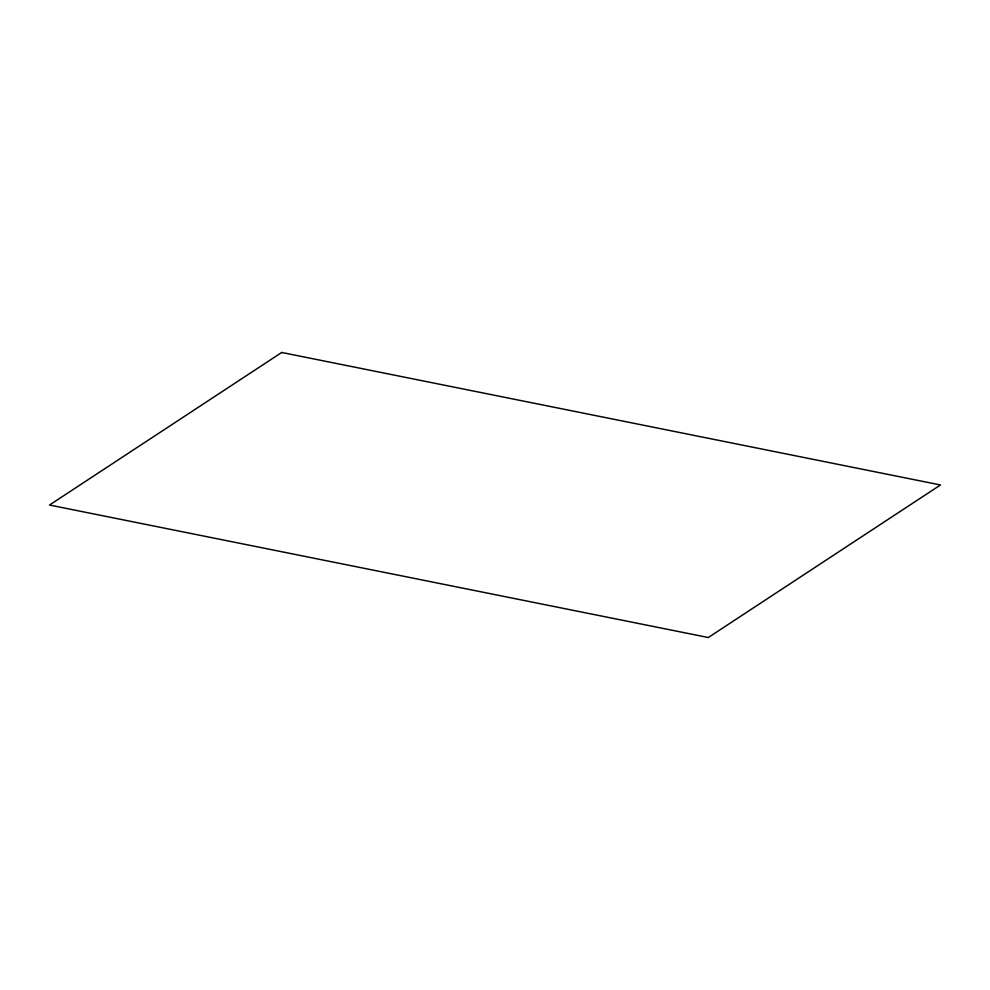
<?xml version="1.0" encoding="UTF-8"?>
<svg xmlns="http://www.w3.org/2000/svg" width="990" height="990" viewBox="0 0 990 990"><rect width="100%" height="100%" fill="white"/><g stroke="black" fill="none" stroke-linecap="round" stroke-linejoin="round"><path stroke-width="1.49" d="M281.704 352.477L49.5 505.036L708.296 637.523L940.5 484.964L281.704 352.477"/></g></svg>
